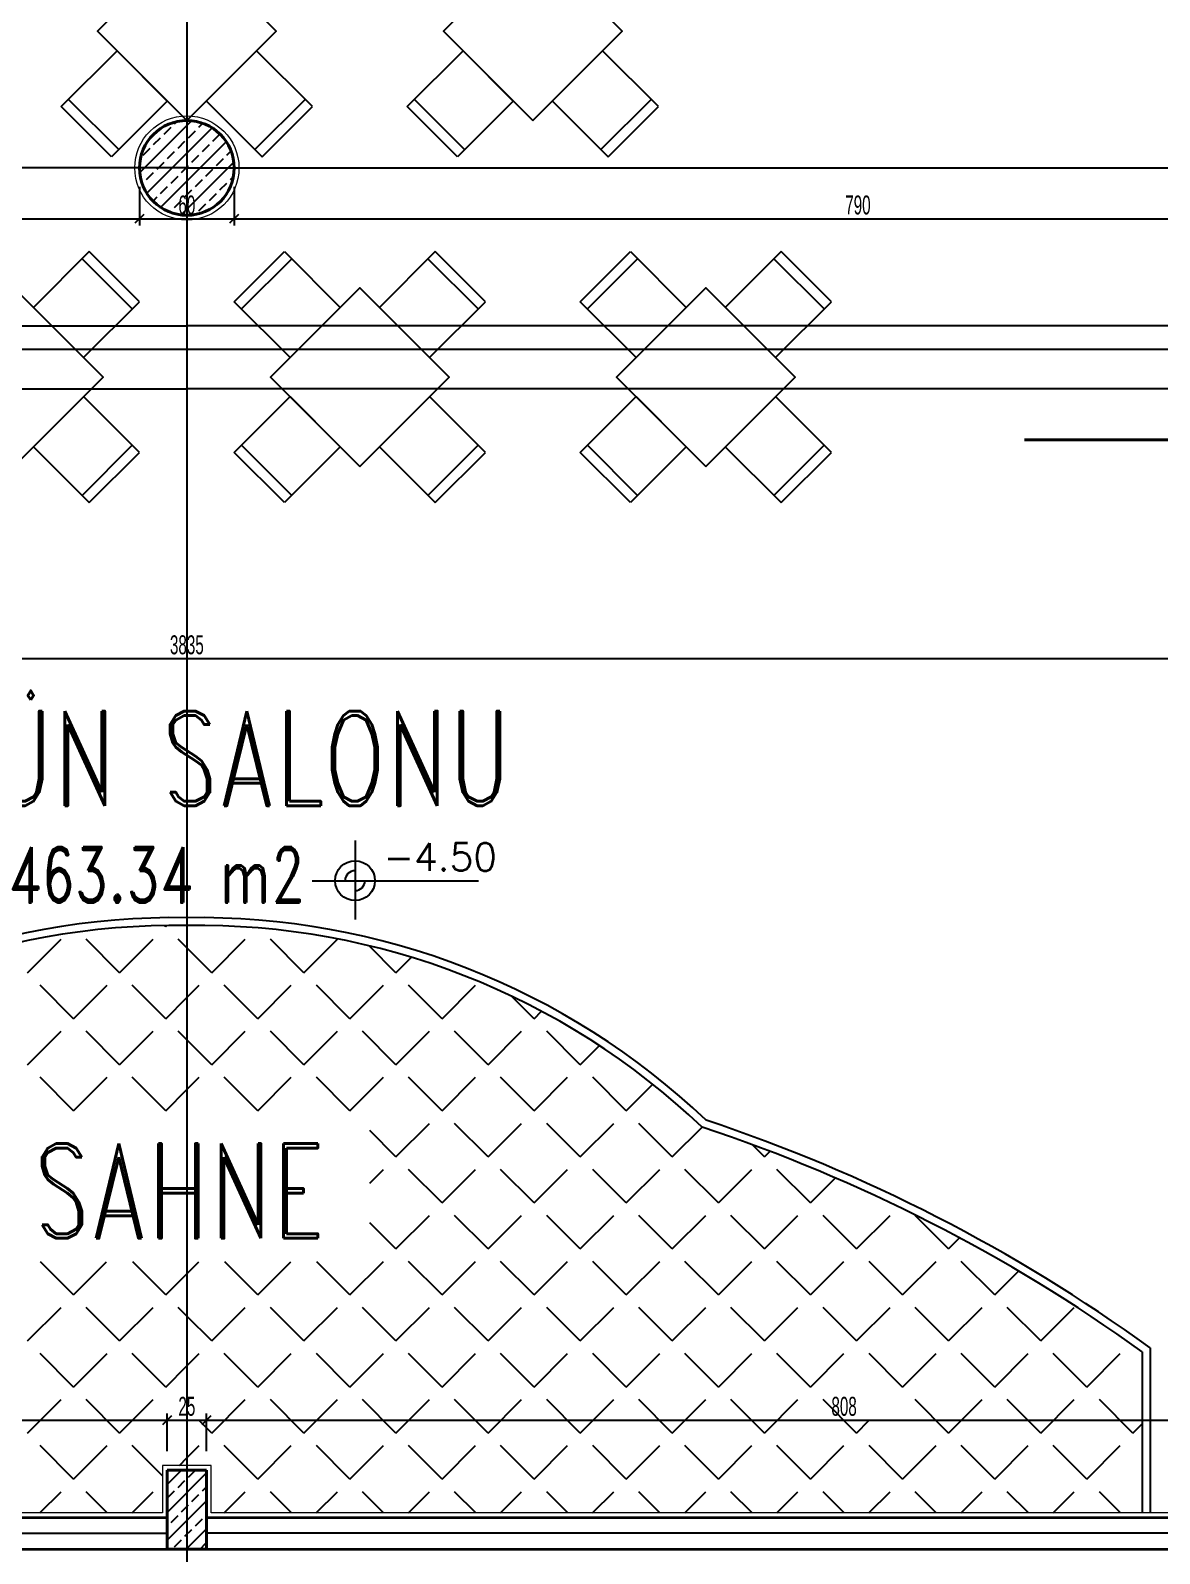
# Model space of a CAD drawing. Header units: inches. Extents: x -7543 to -822, y 102837 to 190349.
# Drawn here: x -835.6137 to -835.4707, y 102836.7771 to 102836.9701 of the extents above; entities that cross this region are included whole.
import ezdxf
from ezdxf.enums import TextEntityAlignment as Align

# ---------------------------------------------------------------- set-up
doc = ezdxf.new("R2010")
doc.units = ezdxf.units.IN
doc.header["$MEASUREMENT"] = 0
doc.linetypes.add('DASHDOTX2', pattern=[2, 1, -0.5, 0, -0.5])
doc.linetypes.add('DASHED', pattern=[19.049999999999997, 12.7, -6.35])
doc.layers.get('0').update_dxf_attribs({"lineweight": 25})
doc.layers.get('Defpoints').update_dxf_attribs({"lineweight": 25})
for name, color, linetype, lineweight in [('AKS', 1, 'Continuous', 25), ('ICOL', 55, 'Continuous', 25), ('KESİT', 7, 'Continuous', 40), ('KOLON', 2, 'Continuous', 40), ('SIVA', 150, 'Continuous', 15), ('TARAMA', 8, 'Continuous', 25), ('YAZI', 7, 'Continuous', 25)]:
    doc.layers.add(name, color=color, linetype=linetype, lineweight=lineweight)
doc.layers.add('DUVAR', color=7, linetype='Continuous', lineweight=35, true_color=0xfc4642)
doc.layers.add('TEFRİŞ', color=7, linetype='Continuous', lineweight=25, true_color=0x78462c)
doc.styles.add('OLCU', font='tromand.shx', dxfattribs={"width": 0.6, "height": 12})
doc.styles.add('st1', font='romandtw.shx', dxfattribs={"width": 0.7, "height": 40})
doc.styles.add('ÖLÇÜ', font='simplex.shx')

# ---------------------------------------------------------------- blocks, each defined once
blk = doc.blocks.new('_Oblique')
at = {"color": 0, "linetype": 'ByBlock', "lineweight": -2}
blk.add_line((-0.5, -0.5), (0.5, 0.5), dxfattribs=at)

msp = doc.modelspace()

# ---------------------------------------------------------------- linework, layer by layer
at = {"layer": 'AKS', "linetype": 'DASHDOTX2', "ltscale": 10}
for p, q in [((-835.5938919987518, 102837.2268474742), (-835.5938919987518, 102836.7405371451)), ((-835.5938919987522, 102836.9526839999), (-836.0219041693523, 102836.9526839999)), ((-835.5938919987514, 102836.9526839999), (-835.1688033422307, 102836.9526839999)), ((-836.0219041693524, 102836.9326839999), (-835.5938919987518, 102836.9326839999)), ((-835.1688033422307, 102836.9326839999), (-835.5938919987518, 102836.9326839999)), ((-835.1682853313265, 102836.9296839999), (-835.7688919987518, 102836.9296839999)), ((-836.0219041693523, 102836.9246839999), (-835.5938919987517, 102836.9246839999)), ((-835.1688033422307, 102836.9246839999), (-835.5938919987517, 102836.9246839999)), ((-836.0219041693524, 102836.7796839999), (-835.5963919987513, 102836.7796839999)), ((-835.1688033422307, 102836.7796839999), (-835.5913919987513, 102836.7796839999))]:
    msp.add_line(p, q, dxfattribs=at)
at = {"layer": 'Defpoints', "color": 3}
for p, q in [((-835.5963919987518, 102836.7816839999), (-835.5963919987518, 102836.7876839998)), ((-835.5963919987518, 102836.7876839998), (-835.5913919987518, 102836.7876839998)), ((-835.5913919987518, 102836.7876839998), (-835.5913919987518, 102836.7816839999)), ((-835.7688919987518, 102836.7816839999), (-835.5963919987518, 102836.7816839999)), ((-835.5913919987518, 102836.7816839999), (-835.4188919987517, 102836.7816839999))]:
    msp.add_line(p, q, dxfattribs=at)
at = {"layer": 'Defpoints', "color": 6}
msp.add_line((-835.2063919987513, 102836.7776839999), (-835.981391998751, 102836.7776839999), dxfattribs=at)
at = {"layer": 'DUVAR'}
for p, q in [((-835.7578919987515, 102836.7816839999), (-835.5963919987514, 102836.7816839999)), ((-835.5913919987514, 102836.7816839999), (-835.429891998752, 102836.7816839999)), ((-835.7578919987515, 102836.7776839999), (-835.5963919987514, 102836.7776839999)), ((-835.5913919987514, 102836.7776839999), (-835.429891998752, 102836.7776839999))]:
    msp.add_line(p, q, dxfattribs=at)
at = {"layer": 'ICOL', "color": 53}
for p, q in [((-835.5998919987518, 102836.9502839998), (-835.5998919987518, 102836.9454039587)), ((-835.5998919987518, 102836.9502839998), (-835.5998919987518, 102836.9454039587)), ((-835.5878919987517, 102836.9502839998), (-835.5878919987517, 102836.9454039587)), ((-835.5878919987517, 102836.9502839998), (-835.5878919987517, 102836.9454039587)), ((-835.5963919987518, 102836.7900839999), (-835.5963919987518, 102836.7948647716)), ((-835.5963919987518, 102836.7900839999), (-835.5963919987518, 102836.7948647716)), ((-835.5913919987518, 102836.7900839999), (-835.5913919987518, 102836.7948647716)), ((-835.5913919987518, 102836.7900839999), (-835.5913919987518, 102836.7948647716))]:
    msp.add_line(p, q, dxfattribs=at)
at = {"layer": 'ICOL'}
for p, q in [((-835.7578919987518, 102836.9462439587), (-835.5998919987518, 102836.9462439587)), ((-835.5998919987518, 102836.9462439587), (-835.5878919987517, 102836.9462439587)), ((-835.5878919987517, 102836.9462439587), (-835.4298919987517, 102836.9462439587)), ((-835.9773919987515, 102836.8905125362), (-835.2103919987514, 102836.8905125362)), ((-835.5725902577933, 102836.8674652526), (-835.5725902577933, 102836.8574616362)), ((-835.5780155585317, 102836.8623713233), (-835.5569508537787, 102836.8623713233)), ((-835.7578919987515, 102836.7940247715), (-835.5963919987518, 102836.7940247715)), ((-835.5963919987518, 102836.7940247715), (-835.5913919987518, 102836.7940247715)), ((-835.5913919987518, 102836.7940247715), (-835.4298919987516, 102836.7940247715))]:
    msp.add_line(p, q, dxfattribs=at)
msp.add_circle((-835.5725902577933, 102836.8623713233), 0.00252, dxfattribs=at)
for radius, start, end in [(0.001260000000003493, 90, 180), (0.001259999999991851, 270, 0)]:
    msp.add_arc((-835.5725902577933, 102836.8623713233), radius, start, end, dxfattribs=at)
at = {"layer": 'KESİT', "linetype": 'DASHED'}
msp.add_line((-835.3753595812653, 102836.9182300089), (-835.4877995305092, 102836.9182300089), dxfattribs=at)
at = {"layer": 'KOLON'}
for p, q in [((-835.5913919987518, 102836.7876839998), (-835.5963919987518, 102836.7876839998)), ((-835.5963919987518, 102836.7876839998), (-835.5963919987518, 102836.7776839999)), ((-835.5913919987513, 102836.7876839998), (-835.5963919987513, 102836.7876839998)), ((-835.5963919987513, 102836.7876839998), (-835.5963919987513, 102836.7776839999)), ((-835.5913919987518, 102836.7776839999), (-835.5913919987518, 102836.7876839998)), ((-835.5913919987513, 102836.7776839999), (-835.5913919987513, 102836.7876839998)), ((-835.5963919987518, 102836.7776839999), (-835.5913919987518, 102836.7776839999)), ((-835.5963919987513, 102836.7776839999), (-835.5913919987513, 102836.7776839999))]:
    msp.add_line(p, q, dxfattribs=at)
for centre in [(-835.5938919987514, 102836.9526839999), (-835.5938919987518, 102836.9526839999)]:
    msp.add_circle(centre, 0.005999999999999637, dxfattribs=at)
at = {"layer": 'SIVA'}
for p, q in [((-835.5907919987517, 102836.7882839998), (-835.5969919987517, 102836.7882839998)), ((-835.5969919987517, 102836.7882839998), (-835.5969919987517, 102836.7822839999)), ((-835.5907919987517, 102836.7822839999), (-835.5907919987517, 102836.7882839998)), ((-835.5969919987517, 102836.7822839999), (-835.7572919987517, 102836.7822839999)), ((-835.4304919987517, 102836.7822839999), (-835.5907919987517, 102836.7822839999))]:
    msp.add_line(p, q, dxfattribs=at)
msp.add_circle((-835.5938919987518, 102836.9526839999), 0.006599999999999637, dxfattribs=at)
at = {"layer": 'TARAMA'}
for p, q in [((-835.5998638617212, 102836.9521036097), (-835.5933116086474, 102836.9586558628)), ((-835.5954528176294, 102836.9582824208), (-835.5951942690413, 102836.9585409694)), ((-835.5923592254617, 102836.9578404791), (-835.5918675528601, 102836.9583321517)), ((-835.5989598803856, 102836.9494720572), (-835.5906800560771, 102836.9577518815)), ((-835.5981044680589, 102836.9556307704), (-835.5972205845824, 102836.9565146538)), ((-835.5967786428441, 102836.9569565956), (-835.5958947593676, 102836.9578404791)), ((-835.5936850506764, 102836.9565146538), (-835.5928011671999, 102836.9573985373)), ((-835.5905914585087, 102836.9560727121), (-835.5897075750322, 102836.9569565956)), ((-835.5994302932736, 102836.9543049452), (-835.5985464097971, 102836.9551888286)), ((-835.5972108958096, 102836.9476855079), (-835.5888935067472, 102836.9560028969)), ((-835.5963367011059, 102836.9538630034), (-835.5954528176294, 102836.9547468869)), ((-835.5950108758911, 102836.9551888286), (-835.5941269924147, 102836.9560727121)), ((-835.5932431089382, 102836.9534210617), (-835.5923592254617, 102836.9543049452)), ((-835.5919172837234, 102836.9547468869), (-835.5910334002469, 102836.9556307704)), ((-835.5888236915558, 102836.9543049452), (-835.5882916021847, 102836.9548370345)), ((-835.5976625263206, 102836.9525371782), (-835.5967786428441, 102836.9534210617)), ((-835.5946311652322, 102836.9467297045), (-835.5879377034187, 102836.9534231663)), ((-835.5945689341529, 102836.9520952365), (-835.5936850506764, 102836.9529791199)), ((-835.5914753419852, 102836.9516532947), (-835.5905914585087, 102836.9525371782)), ((-835.5901495167705, 102836.9529791199), (-835.5892656332941, 102836.9538630034)), ((-835.5995401505585, 102836.950659554), (-835.5994302932736, 102836.9507694113)), ((-835.5989883515354, 102836.951211353), (-835.5981044680589, 102836.9520952365)), ((-835.5972205845824, 102836.949443586), (-835.5963367011059, 102836.9503274695)), ((-835.5958947593676, 102836.9507694113), (-835.5950108758911, 102836.9516532947)), ((-835.5928011671999, 102836.9503274695), (-835.5919172837234, 102836.951211353)), ((-835.5897075750322, 102836.9498855278), (-835.5888236915558, 102836.9507694113)), ((-835.5883817498176, 102836.951211353), (-835.5879901999315, 102836.9516029029)), ((-835.5981784963847, 102836.9484856742), (-835.5976625263206, 102836.9490016443)), ((-835.5954528176294, 102836.9476758191), (-835.5945689341529, 102836.9485597025)), ((-835.5941269924147, 102836.9490016443), (-835.5932431089382, 102836.9498855278)), ((-835.5910334002469, 102836.9485597025), (-835.5901495167705, 102836.949443586)), ((-835.5960450334221, 102836.9470836033), (-835.5958947593676, 102836.9472338773)), ((-835.5928109017693, 102836.946782201), (-835.5928011671999, 102836.9467919356)), ((-835.5923592254617, 102836.9472338773), (-835.5914753419852, 102836.9481177608)), ((-835.5965711197867, 102836.8565474327), (-835.5967035008227, 102836.8566798137)), ((-835.5965711197867, 102836.8565474327), (-835.596435126357, 102836.8566834261)), ((-835.6140720126211, 102836.8507138017), (-835.609829371934, 102836.8549564424)), ((-835.6024047507315, 102836.8507138017), (-835.6066473914186, 102836.8549564424)), ((-835.6024047507315, 102836.8507138017), (-835.5981621100444, 102836.8549564424)), ((-835.5938919987518, 102836.8538683116), (-835.5949801295291, 102836.8549564424)), ((-835.5907374888419, 102836.8507138017), (-835.5938919987518, 102836.8538683116)), ((-835.5907374888419, 102836.8507138017), (-835.5864948481549, 102836.8549564424)), ((-835.5790702269524, 102836.8507138017), (-835.5833128676395, 102836.8549564424)), ((-835.5790702269524, 102836.8507138017), (-835.5748275862652, 102836.8549564424)), ((-835.5674029650628, 102836.8507138017), (-835.5708098028794, 102836.8541206395)), ((-835.5674029650628, 102836.8507138017), (-835.5654562480818, 102836.8526605187)), ((-835.6082383816763, 102836.8448801708), (-835.6124810223635, 102836.8491228115)), ((-835.6082383816763, 102836.8448801708), (-835.6039957409891, 102836.8491228115)), ((-835.5965711197867, 102836.8448801708), (-835.6008137604738, 102836.8491228115)), ((-835.5938919987518, 102836.8475592918), (-835.5923284790996, 102836.8491228115)), ((-835.5849038578972, 102836.8448801708), (-835.5891464985842, 102836.8491228115)), ((-835.5849038578972, 102836.8448801708), (-835.58066121721, 102836.8491228115)), ((-835.5732365960075, 102836.8448801708), (-835.5774792366947, 102836.8491228115)), ((-835.5732365960075, 102836.8448801708), (-835.5689939553205, 102836.8491228115)), ((-835.561569334118, 102836.8448801708), (-835.5658119748051, 102836.8491228115)), ((-835.561569334118, 102836.8448801708), (-835.5573266934309, 102836.8491228115)), ((-835.5965711197867, 102836.8448801708), (-835.5938919987518, 102836.8475592918)), ((-835.5499020722284, 102836.8448801708), (-835.5527577522253, 102836.8477358508)), ((-835.5499020722284, 102836.8448801708), (-835.5489596757358, 102836.8458225673)), ((-835.6140720126211, 102836.8390465398), (-835.609829371934, 102836.8432891805)), ((-835.6024047507315, 102836.8390465398), (-835.6066473914186, 102836.8432891805)), ((-835.6024047507315, 102836.8390465398), (-835.5981621100444, 102836.8432891805)), ((-835.5938919987518, 102836.8422010497), (-835.5949801295291, 102836.8432891805)), ((-835.5907374888419, 102836.8390465398), (-835.5864948481549, 102836.8432891805)), ((-835.5790702269524, 102836.8390465398), (-835.5833128676395, 102836.8432891805)), ((-835.5790702269524, 102836.8390465398), (-835.5748275862652, 102836.8432891805)), ((-835.5674029650628, 102836.8390465398), (-835.5716456057498, 102836.8432891805)), ((-835.5674029650628, 102836.8390465398), (-835.5631603243756, 102836.8432891805)), ((-835.5557357031732, 102836.8390465398), (-835.5599783438603, 102836.8432891805)), ((-835.5557357031732, 102836.8390465398), (-835.5514930624861, 102836.8432891805)), ((-835.5440684412836, 102836.8390465398), (-835.5483110819707, 102836.8432891805)), ((-835.5907374888419, 102836.8390465398), (-835.5938919987518, 102836.8422010497)), ((-835.5440684412836, 102836.8390465398), (-835.5416382077366, 102836.8414767734)), ((-835.6082383816763, 102836.8332129089), (-835.6124810223635, 102836.8374555496)), ((-835.6082383816763, 102836.8332129089), (-835.6039957409891, 102836.8374555496)), ((-835.5965711197867, 102836.8332129089), (-835.6008137604738, 102836.8374555496)), ((-835.5938919987518, 102836.8358920299), (-835.5923284790996, 102836.8374555496)), ((-835.5849038578972, 102836.8332129089), (-835.5891464985842, 102836.8374555496)), ((-835.5849038578972, 102836.8332129089), (-835.58066121721, 102836.8374555496)), ((-835.5732365960075, 102836.8332129089), (-835.5774792366947, 102836.8374555496)), ((-835.5732365960075, 102836.8332129089), (-835.5689939553205, 102836.8374555496)), ((-835.561569334118, 102836.8332129089), (-835.5658119748051, 102836.8374555496)), ((-835.561569334118, 102836.8332129089), (-835.5573266934309, 102836.8374555496)), ((-835.5499020722284, 102836.8332129089), (-835.5541447129156, 102836.8374555496)), ((-835.5499020722284, 102836.8332129089), (-835.5456594315413, 102836.8374555496)), ((-835.5382348103388, 102836.8332129089), (-835.5424774510259, 102836.8374555496)), ((-835.5382348103388, 102836.8332129089), (-835.5348721262028, 102836.836575593)), ((-835.5965711197867, 102836.8332129089), (-835.5938919987518, 102836.8358920299)), ((-835.5674029650628, 102836.8273792779), (-835.5707193260548, 102836.8306956389)), ((-835.5674029650628, 102836.8273792779), (-835.5631603243756, 102836.8316219186)), ((-835.5557357031732, 102836.8273792779), (-835.5599783438603, 102836.8316219186)), ((-835.5557357031732, 102836.8273792779), (-835.5514930624861, 102836.8316219186)), ((-835.5440684412836, 102836.8273792779), (-835.5483110819707, 102836.8316219186)), ((-835.5440684412836, 102836.8273792779), (-835.5398258005965, 102836.8316219186)), ((-835.532401179394, 102836.8273792779), (-835.5366438200812, 102836.8316219186)), ((-835.532401179394, 102836.8273792779), (-835.5286376654176, 102836.8311427919)), ((-835.5207339175045, 102836.8273792779), (-835.5222647351051, 102836.8289100955)), ((-835.5207339175045, 102836.8273792779), (-835.52003797005, 102836.8280752254)), ((-835.5707193260548, 102836.8240629169), (-835.5689939553205, 102836.8257882877)), ((-835.561569334118, 102836.821545647), (-835.5658119748051, 102836.8257882877)), ((-835.561569334118, 102836.821545647), (-835.5573266934309, 102836.8257882877)), ((-835.5499020722284, 102836.821545647), (-835.5541447129156, 102836.8257882877)), ((-835.5499020722284, 102836.821545647), (-835.5456594315413, 102836.8257882877)), ((-835.5382348103388, 102836.821545647), (-835.5424774510259, 102836.8257882877)), ((-835.5382348103388, 102836.821545647), (-835.5339921696517, 102836.8257882877)), ((-835.5265675484493, 102836.821545647), (-835.5308101891363, 102836.8257882877)), ((-835.5265675484493, 102836.821545647), (-835.5223249077621, 102836.8257882877)), ((-835.5149002865596, 102836.821545647), (-835.5191429272468, 102836.8257882877)), ((-835.5149002865596, 102836.821545647), (-835.5117424234386, 102836.8247035101)), ((-835.5674029650628, 102836.815712016), (-835.5631603243756, 102836.8199546567)), ((-835.5557357031732, 102836.815712016), (-835.5599783438603, 102836.8199546567)), ((-835.5557357031732, 102836.815712016), (-835.5514930624861, 102836.8199546567)), ((-835.5440684412836, 102836.815712016), (-835.5483110819707, 102836.8199546567)), ((-835.5440684412836, 102836.815712016), (-835.5398258005965, 102836.8199546567)), ((-835.532401179394, 102836.815712016), (-835.5366438200812, 102836.8199546567)), ((-835.532401179394, 102836.815712016), (-835.528158538707, 102836.8199546567)), ((-835.5207339175045, 102836.815712016), (-835.5249765581916, 102836.8199546567)), ((-835.5207339175045, 102836.815712016), (-835.5164912768173, 102836.8199546567)), ((-835.5090666556149, 102836.815712016), (-835.5133092963019, 102836.8199546567)), ((-835.5090666556149, 102836.815712016), (-835.5048240149277, 102836.8199546567)), ((-835.4973993937253, 102836.815712016), (-835.5016420344124, 102836.8199546567)), ((-835.5674029650628, 102836.815712016), (-835.5707193260548, 102836.819028377)), ((-835.4973993937253, 102836.815712016), (-835.4960062767295, 102836.817105133)), ((-835.6082383816763, 102836.8098783851), (-835.6124214057506, 102836.8140614092)), ((-835.6082383816763, 102836.8098783851), (-835.604055357602, 102836.8140614092)), ((-835.5965711197867, 102836.8098783851), (-835.600754143861, 102836.8140614092)), ((-835.5938919987518, 102836.8125575061), (-835.5923880957124, 102836.8140614092)), ((-835.5849038578972, 102836.8098783851), (-835.5890868819714, 102836.8140614092)), ((-835.5849038578972, 102836.8098783851), (-835.5807208338229, 102836.8140614092)), ((-835.5732365960075, 102836.8098783851), (-835.5774196200819, 102836.8140614092)), ((-835.5732365960075, 102836.8098783851), (-835.5689939553205, 102836.8141210258)), ((-835.561569334118, 102836.8098783851), (-835.5658119748051, 102836.8141210258)), ((-835.561569334118, 102836.8098783851), (-835.5573266934309, 102836.8141210258)), ((-835.5499020722284, 102836.8098783851), (-835.5541447129156, 102836.8141210258)), ((-835.5499020722284, 102836.8098783851), (-835.5456594315413, 102836.8141210258)), ((-835.5382348103388, 102836.8098783851), (-835.5424774510259, 102836.8141210258)), ((-835.5382348103388, 102836.8098783851), (-835.5339921696517, 102836.8141210258)), ((-835.5265675484493, 102836.8098783851), (-835.5308101891363, 102836.8141210258)), ((-835.5265675484493, 102836.8098783851), (-835.5223249077621, 102836.8141210258)), ((-835.5149002865596, 102836.8098783851), (-835.5191429272468, 102836.8141210258)), ((-835.5149002865596, 102836.8098783851), (-835.5106576458726, 102836.8141210258)), ((-835.5032330246701, 102836.8098783851), (-835.5074756653572, 102836.8141210258)), ((-835.5032330246701, 102836.8098783851), (-835.498990383983, 102836.8141210258)), ((-835.4915657627805, 102836.8098783851), (-835.4958084034677, 102836.8141210258)), ((-835.5965711197867, 102836.8098783851), (-835.5938919987518, 102836.8125575061)), ((-835.4915657627805, 102836.8098783851), (-835.4885411573471, 102836.8129029905)), ((-835.6140720126211, 102836.8040447542), (-835.609829371934, 102836.8082873948)), ((-835.6024047507315, 102836.8040447542), (-835.6066473914186, 102836.8082873948)), ((-835.6024047507315, 102836.8040447542), (-835.5981621100444, 102836.8082873948)), ((-835.5938919987518, 102836.8071992641), (-835.5949801295291, 102836.8082873948)), ((-835.5907374888419, 102836.8040447542), (-835.5864948481549, 102836.8082873948)), ((-835.5790702269524, 102836.8040447542), (-835.5833128676395, 102836.8082873948)), ((-835.5790702269524, 102836.8040447542), (-835.5748275862652, 102836.8082873948)), ((-835.5674029650628, 102836.8040447542), (-835.5716456057498, 102836.8082873948)), ((-835.5674029650628, 102836.8040447542), (-835.5631603243756, 102836.8082873948)), ((-835.5557357031732, 102836.8040447542), (-835.5599783438603, 102836.8082873948)), ((-835.5557357031732, 102836.8040447542), (-835.5514930624861, 102836.8082873948)), ((-835.5440684412836, 102836.8040447542), (-835.5483110819707, 102836.8082873948)), ((-835.5440684412836, 102836.8040447542), (-835.5398258005965, 102836.8082873948)), ((-835.532401179394, 102836.8040447542), (-835.5366438200812, 102836.8082873948)), ((-835.532401179394, 102836.8040447542), (-835.528158538707, 102836.8082873948)), ((-835.5207339175045, 102836.8040447542), (-835.5249765581916, 102836.8082873948)), ((-835.5207339175045, 102836.8040447542), (-835.5164912768173, 102836.8082873948)), ((-835.5090666556149, 102836.8040447542), (-835.5133092963019, 102836.8082873948)), ((-835.5090666556149, 102836.8040447542), (-835.5048240149277, 102836.8082873948)), ((-835.4973993937253, 102836.8040447542), (-835.5016420344124, 102836.8082873948)), ((-835.4973993937253, 102836.8040447542), (-835.4931567530382, 102836.8082873948)), ((-835.4857321318357, 102836.8040447542), (-835.4899747725228, 102836.8082873948)), ((-835.4857321318357, 102836.8040447542), (-835.4814894911486, 102836.8082873948)), ((-835.5907374888419, 102836.8040447542), (-835.5938919987518, 102836.8071992641)), ((-835.6082383816763, 102836.7982111232), (-835.6124810223635, 102836.8024537639)), ((-835.6082383816763, 102836.7982111232), (-835.6039957409891, 102836.8024537639)), ((-835.5965711197867, 102836.7982111232), (-835.6008137604738, 102836.8024537639)), ((-835.5938919987518, 102836.8008902442), (-835.5923284790996, 102836.8024537639)), ((-835.5849038578972, 102836.7982111232), (-835.5891464985842, 102836.8024537639)), ((-835.5849038578972, 102836.7982111232), (-835.58066121721, 102836.8024537639)), ((-835.5732365960075, 102836.7982111232), (-835.5774792366947, 102836.8024537639)), ((-835.5732365960075, 102836.7982111232), (-835.5689939553205, 102836.8024537639)), ((-835.561569334118, 102836.7982111232), (-835.5658119748051, 102836.8024537639)), ((-835.561569334118, 102836.7982111232), (-835.5573266934309, 102836.8024537639)), ((-835.5499020722284, 102836.7982111232), (-835.5541447129156, 102836.8024537639)), ((-835.5499020722284, 102836.7982111232), (-835.5456594315413, 102836.8024537639)), ((-835.5382348103388, 102836.7982111232), (-835.5424774510259, 102836.8024537639)), ((-835.5382348103388, 102836.7982111232), (-835.5339921696517, 102836.8024537639)), ((-835.5265675484493, 102836.7982111232), (-835.5308101891363, 102836.8024537639)), ((-835.5265675484493, 102836.7982111232), (-835.5223249077621, 102836.8024537639)), ((-835.5149002865596, 102836.7982111232), (-835.5191429272468, 102836.8024537639)), ((-835.5149002865596, 102836.7982111232), (-835.5106576458726, 102836.8024537639)), ((-835.5032330246701, 102836.7982111232), (-835.5074756653572, 102836.8024537639)), ((-835.5032330246701, 102836.7982111232), (-835.498990383983, 102836.8024537639)), ((-835.4915657627805, 102836.7982111232), (-835.4958084034677, 102836.8024537639)), ((-835.4915657627805, 102836.7982111232), (-835.4873231220934, 102836.8024537639)), ((-835.479898500891, 102836.7982111232), (-835.484141141578, 102836.8024537639)), ((-835.479898500891, 102836.7982111232), (-835.4756558602038, 102836.8024537639)), ((-835.5965711197867, 102836.7982111232), (-835.5938919987518, 102836.8008902442)), ((-835.6140720126211, 102836.7923774923), (-835.609829371934, 102836.796620133)), ((-835.6024047507315, 102836.7923774923), (-835.6066473914186, 102836.796620133)), ((-835.6024047507315, 102836.7923774923), (-835.5981621100444, 102836.796620133)), ((-835.5907374888419, 102836.7923774923), (-835.5864948481549, 102836.796620133)), ((-835.5790702269524, 102836.7923774923), (-835.5833128676395, 102836.796620133)), ((-835.5790702269524, 102836.7923774923), (-835.5748275862652, 102836.796620133)), ((-835.5674029650628, 102836.7923774923), (-835.5716456057498, 102836.796620133)), ((-835.5674029650628, 102836.7923774923), (-835.5631603243756, 102836.796620133)), ((-835.5557357031732, 102836.7923774923), (-835.5599783438603, 102836.796620133)), ((-835.5557357031732, 102836.7923774923), (-835.5514930624861, 102836.796620133)), ((-835.5440684412836, 102836.7923774923), (-835.5483110819707, 102836.796620133)), ((-835.5440684412836, 102836.7923774923), (-835.5398258005965, 102836.796620133)), ((-835.532401179394, 102836.7923774923), (-835.5366438200812, 102836.796620133)), ((-835.532401179394, 102836.7923774923), (-835.528158538707, 102836.796620133)), ((-835.5207339175045, 102836.7923774923), (-835.5249765581916, 102836.796620133)), ((-835.5207339175045, 102836.7923774923), (-835.5164912768173, 102836.796620133)), ((-835.5090666556149, 102836.7923774923), (-835.5133092963019, 102836.796620133)), ((-835.4973993937253, 102836.7923774923), (-835.5016420344124, 102836.796620133)), ((-835.4973993937253, 102836.7923774923), (-835.4931567530382, 102836.796620133)), ((-835.4857321318357, 102836.7923774923), (-835.4899747725228, 102836.796620133)), ((-835.4857321318357, 102836.7923774923), (-835.4814894911486, 102836.796620133)), ((-835.4740648699461, 102836.7923774923), (-835.4783075106333, 102836.796620133)), ((-835.5907374888419, 102836.7923774923), (-835.5923127681322, 102836.7939527715)), ((-835.5090666556149, 102836.7923774923), (-835.5074913763247, 102836.7939527715)), ((-835.4740648699461, 102836.7923774923), (-835.4728919948208, 102836.7935503674)), ((-835.6082383816763, 102836.7865438613), (-835.6124810223635, 102836.790786502)), ((-835.6082383816763, 102836.7865438613), (-835.6039957409891, 102836.790786502)), ((-835.5969919987517, 102836.7869647403), (-835.6008137604738, 102836.790786502)), ((-835.5938919987518, 102836.7892229823), (-835.5923284790996, 102836.790786502)), ((-835.5849038578972, 102836.7865438613), (-835.5891464985842, 102836.790786502)), ((-835.5849038578972, 102836.7865438613), (-835.58066121721, 102836.790786502)), ((-835.5732365960075, 102836.7865438613), (-835.5774792366947, 102836.790786502)), ((-835.5732365960075, 102836.7865438613), (-835.5689939553205, 102836.790786502)), ((-835.561569334118, 102836.7865438613), (-835.5658119748051, 102836.790786502)), ((-835.561569334118, 102836.7865438613), (-835.5573266934309, 102836.790786502)), ((-835.5499020722284, 102836.7865438613), (-835.5541447129156, 102836.790786502)), ((-835.5499020722284, 102836.7865438613), (-835.5456594315413, 102836.790786502)), ((-835.5382348103388, 102836.7865438613), (-835.5424774510259, 102836.790786502)), ((-835.5382348103388, 102836.7865438613), (-835.5339921696517, 102836.790786502)), ((-835.5265675484493, 102836.7865438613), (-835.5308101891363, 102836.790786502)), ((-835.5265675484493, 102836.7865438613), (-835.5223249077621, 102836.790786502)), ((-835.5149002865596, 102836.7865438613), (-835.5191429272468, 102836.790786502)), ((-835.5149002865596, 102836.7865438613), (-835.5106576458726, 102836.790786502)), ((-835.5032330246701, 102836.7865438613), (-835.5074756653572, 102836.790786502)), ((-835.5032330246701, 102836.7865438613), (-835.498990383983, 102836.790786502)), ((-835.4915657627805, 102836.7865438613), (-835.4958084034677, 102836.790786502)), ((-835.4915657627805, 102836.7865438613), (-835.4873231220934, 102836.790786502)), ((-835.479898500891, 102836.7865438613), (-835.484141141578, 102836.790786502)), ((-835.479898500891, 102836.7865438613), (-835.4756558602038, 102836.790786502)), ((-835.594830981249, 102836.7882839998), (-835.5938919987518, 102836.7892229823)), ((-835.5963919987518, 102836.7858698452), (-835.5945778441315, 102836.7876839998)), ((-835.5963919987518, 102836.7876376122), (-835.5963456110875, 102836.7876839998)), ((-835.5963919987518, 102836.7823343113), (-835.5913919987518, 102836.7873343113)), ((-835.5950108758911, 102836.7854832012), (-835.5941269924147, 102836.7863670846)), ((-835.5936850506764, 102836.7868090264), (-835.5928100771816, 102836.7876839998)), ((-835.6124982431385, 102836.7822839999), (-835.609829371934, 102836.7849528711)), ((-835.6039785202141, 102836.7822839999), (-835.6066473914186, 102836.7849528711)), ((-835.6008309812489, 102836.7822839999), (-835.5981621100444, 102836.7849528711)), ((-835.5963367011059, 102836.7841573759), (-835.5954528176294, 102836.7850412594)), ((-835.5932431089382, 102836.7837154342), (-835.5923592254617, 102836.7845993177)), ((-835.5919172837234, 102836.7850412594), (-835.5913919987518, 102836.7855665444)), ((-835.5891637193594, 102836.7822839999), (-835.5864948481549, 102836.7849528711)), ((-835.5806439964349, 102836.7822839999), (-835.5833128676395, 102836.7849528711)), ((-835.5774964574698, 102836.7822839999), (-835.5748275862652, 102836.7849528711)), ((-835.5689767345453, 102836.7822839999), (-835.5716456057498, 102836.7849528711)), ((-835.5658291955801, 102836.7822839999), (-835.5631603243756, 102836.7849528711)), ((-835.5573094726558, 102836.7822839999), (-835.5599783438603, 102836.7849528711)), ((-835.5541619336906, 102836.7822839999), (-835.5514930624861, 102836.7849528711)), ((-835.5456422107662, 102836.7822839999), (-835.5483110819707, 102836.7849528711)), ((-835.542494671801, 102836.7822839999), (-835.5398258005965, 102836.7849528711)), ((-835.5339749488767, 102836.7822839999), (-835.5366438200812, 102836.7849528711)), ((-835.5308274099115, 102836.7822839999), (-835.528158538707, 102836.7849528711)), ((-835.5223076869871, 102836.7822839999), (-835.5249765581916, 102836.7849528711)), ((-835.5191601480219, 102836.7822839999), (-835.5164912768173, 102836.7849528711)), ((-835.5106404250976, 102836.7822839999), (-835.5133092963019, 102836.7849528711)), ((-835.5074928861322, 102836.7822839999), (-835.5048240149277, 102836.7849528711)), ((-835.4989731632079, 102836.7822839999), (-835.5016420344124, 102836.7849528711)), ((-835.4958256242427, 102836.7822839999), (-835.4931567530382, 102836.7849528711)), ((-835.4873059013183, 102836.7822839999), (-835.4899747725228, 102836.7849528711)), ((-835.4841583623531, 102836.7822839999), (-835.4814894911486, 102836.7849528711)), ((-835.4756386394288, 102836.7822839999), (-835.4783075106333, 102836.7849528711)), ((-835.5963919987518, 102836.7787987774), (-835.5913919987518, 102836.7837987774)), ((-835.5945689341529, 102836.782389609), (-835.5936850506764, 102836.7832734925)), ((-835.5963919987518, 102836.7805665444), (-835.5963367011059, 102836.780621842)), ((-835.5958947593676, 102836.7810637838), (-835.5950108758911, 102836.7819476672)), ((-835.5928011671999, 102836.780621842), (-835.5919172837234, 102836.7815057255)), ((-835.5914753419852, 102836.7819476672), (-835.5913919987518, 102836.7820310105)), ((-835.5954528176294, 102836.7779701916), (-835.5945689341529, 102836.7788540751)), ((-835.5941269924147, 102836.7792960168), (-835.5932431089382, 102836.7801799003)), ((-835.5939712424138, 102836.7776839999), (-835.5913919987518, 102836.7802632435)), ((-835.5922034754637, 102836.7776839999), (-835.5914753419852, 102836.7784121333))]:
    msp.add_line(p, q, dxfattribs=at)
at = {"layer": 'TEFRİŞ', "ltscale": 20}
for p, q in [((-835.6098019013282, 102836.9604517668), (-835.6027308335163, 102836.9675228346)), ((-835.6027308335163, 102836.9675228346), (-835.5963668724855, 102836.9611588736)), ((-835.5779820961748, 102836.9604517668), (-835.5850531639866, 102836.9675228346)), ((-835.5659820961747, 102836.9604517668), (-835.5589110283629, 102836.9675228346)), ((-835.5589110283629, 102836.9675228346), (-835.5525470673322, 102836.9611588736)), ((-835.5341622910214, 102836.9604517668), (-835.5412333588332, 102836.9675228346)), ((-835.6034379402975, 102836.9540878058), (-835.6098019013282, 102836.9604517668)), ((-835.6088870410235, 102836.9613666271), (-835.6025230799928, 102836.9550026661)), ((-835.5963668724855, 102836.9611588736), (-835.6034379402975, 102836.9540878058)), ((-835.5914171250173, 102836.9611588736), (-835.5843460572054, 102836.9540878058)), ((-835.5788969564794, 102836.9613666271), (-835.5852609175101, 102836.9550026661)), ((-835.5843460572054, 102836.9540878058), (-835.5779820961748, 102836.9604517668)), ((-835.5596181351441, 102836.9540878058), (-835.5659820961747, 102836.9604517668)), ((-835.5650672358701, 102836.9613666271), (-835.5587032748394, 102836.9550026661)), ((-835.5525470673322, 102836.9611588736), (-835.5596181351441, 102836.9540878058)), ((-835.5475973198639, 102836.9611588736), (-835.540526252052, 102836.9540878058)), ((-835.535077151326, 102836.9613666271), (-835.5414411123567, 102836.9550026661)), ((-835.540526252052, 102836.9540878058), (-835.5341622910214, 102836.9604517668)), ((-835.6062559597822, 102836.9420878058), (-835.613327027594, 102836.935016738)), ((-835.6071708200868, 102836.9411729455), (-835.6008068590561, 102836.9348089844)), ((-835.5998919987514, 102836.9357238447), (-835.6062559597822, 102836.9420878058)), ((-835.5878919987515, 102836.9357238447), (-835.5815280377208, 102836.9420878058)), ((-835.5806131774161, 102836.9411729455), (-835.5869771384469, 102836.9348089844)), ((-835.5815280377208, 102836.9420878058), (-835.5744569699089, 102836.935016738)), ((-835.5624361546287, 102836.9420878058), (-835.5695072224406, 102836.935016738)), ((-835.5633510149335, 102836.9411729455), (-835.5569870539027, 102836.9348089844)), ((-835.5560721935981, 102836.9357238447), (-835.5624361546287, 102836.9420878058)), ((-835.544072193598, 102836.9357238447), (-835.5377082325674, 102836.9420878058)), ((-835.5367933722628, 102836.9411729455), (-835.5431573332934, 102836.9348089844)), ((-835.5377082325674, 102836.9420878058), (-835.5306371647555, 102836.935016738)), ((-835.5186163494753, 102836.9420878058), (-835.5256874172873, 102836.935016738)), ((-835.51953120978, 102836.9411729455), (-835.5131672487494, 102836.9348089844)), ((-835.5122523884447, 102836.9357238447), (-835.5186163494753, 102836.9420878058)), ((-835.6069630665634, 102836.9286527769), (-835.5998919987514, 102836.9357238447)), ((-835.5808209309396, 102836.9286527769), (-835.5878919987515, 102836.9357238447)), ((-835.5631432614099, 102836.9286527769), (-835.5560721935981, 102836.9357238447)), ((-835.5370011257862, 102836.9286527769), (-835.544072193598, 102836.9357238447)), ((-835.5193234562565, 102836.9286527769), (-835.5122523884447, 102836.9357238447)), ((-835.5998919987514, 102836.9166319616), (-835.6069630665634, 102836.9237030295)), ((-835.5878919987515, 102836.9166319616), (-835.5808209309396, 102836.9237030295)), ((-835.5808209309396, 102836.9237030295), (-835.5744569699089, 102836.9173390684)), ((-835.5560721935981, 102836.9166319616), (-835.5631432614099, 102836.9237030295)), ((-835.544072193598, 102836.9166319616), (-835.5370011257862, 102836.9237030295)), ((-835.5370011257862, 102836.9237030295), (-835.5306371647555, 102836.9173390684)), ((-835.5122523884447, 102836.9166319616), (-835.5193234562565, 102836.9237030295)), ((-835.6008068590561, 102836.917546822), (-835.6071708200868, 102836.9111828609)), ((-835.5869771384469, 102836.917546822), (-835.5806131774161, 102836.9111828609)), ((-835.5569870539027, 102836.917546822), (-835.5633510149335, 102836.9111828609)), ((-835.5431573332934, 102836.917546822), (-835.5367933722628, 102836.9111828609)), ((-835.5131672487494, 102836.917546822), (-835.51953120978, 102836.9111828609)), ((-835.613327027594, 102836.9173390684), (-835.6062559597822, 102836.9102680006)), ((-835.6062559597822, 102836.9102680006), (-835.5998919987514, 102836.9166319616)), ((-835.5815280377208, 102836.9102680006), (-835.5878919987515, 102836.9166319616)), ((-835.5744569699089, 102836.9173390684), (-835.5815280377208, 102836.9102680006)), ((-835.5695072224406, 102836.9173390684), (-835.5624361546287, 102836.9102680006)), ((-835.5624361546287, 102836.9102680006), (-835.5560721935981, 102836.9166319616)), ((-835.5377082325674, 102836.9102680006), (-835.544072193598, 102836.9166319616)), ((-835.5306371647555, 102836.9173390684), (-835.5377082325674, 102836.9102680006)), ((-835.5256874172873, 102836.9173390684), (-835.5186163494753, 102836.9102680006)), ((-835.5186163494753, 102836.9102680006), (-835.5122523884447, 102836.9166319616))]:
    msp.add_line(p, q, dxfattribs=at)
at = {"layer": 'TEFRİŞ'}
for p, q in [((-835.4728919948208, 102836.8026839998), (-835.4728919948208, 102836.7822839999)), ((-835.4718919948208, 102836.8031957215), (-835.4718919948208, 102836.7822839999))]:
    msp.add_line(p, q, dxfattribs=at)
at = {"layer": 'TEFRİŞ', "ltscale": 20}
for points in [[(-835.5938919987515, 102836.9586839999), (-835.5825782902525, 102836.9699977084), (-835.5938919987515, 102836.9813114169), (-835.6052057072504, 102836.9699977084), (-835.5938919987515, 102836.9586839999)], [(-835.550072193598, 102836.9586839999), (-835.538758485099, 102836.9699977084), (-835.550072193598, 102836.9813114169), (-835.5613859020971, 102836.9699977084), (-835.550072193598, 102836.9586839999)], [(-835.6158019013282, 102836.9148641947), (-835.6044881928292, 102836.9261779032), (-835.6158019013282, 102836.9374916117), (-835.6271156098271, 102836.9261779032), (-835.6158019013282, 102836.9148641947)], [(-835.5719820961748, 102836.9148641947), (-835.5606683876758, 102836.9261779032), (-835.5719820961748, 102836.9374916117), (-835.5832958046738, 102836.9261779032), (-835.5719820961748, 102836.9148641947)], [(-835.5281622910213, 102836.9148641947), (-835.5168485825224, 102836.9261779032), (-835.5281622910213, 102836.9374916117), (-835.5394759995204, 102836.9261779032), (-835.5281622910213, 102836.9148641947)]]:
    msp.add_lwpolyline(points, dxfattribs=at)
at = {"layer": 'TEFRİŞ'}
for centre, radius, start, end in [((-835.5953244453995, 102836.7641970068), 0.09349308818755714, 89.12211308654052, 133.4969446986142), ((-835.5924595521034, 102836.7641970068), 0.09349308818755714, 46.50305530138578, 90.87788691671601), ((-835.5953244453995, 102836.7641970068), 0.09249308818755698, 89.11262095050333, 133.6345397890393), ((-835.5924595521034, 102836.7641970068), 0.09249308818755698, 46.36546381496205, 90.88737904949667), ((-835.593891994822, 102836.6344788717), 0.2072051282089002, 54.27027933459711, 71.64261504459127), ((-835.593891994822, 102836.6344788717), 0.2082051282089003, 54.12911969207986, 71.58101086793148)]:
    msp.add_arc(centre, radius, start, end, dxfattribs=at)

# ---------------------------------------------------------------- block references
at = {"layer": 'ICOL', "xscale": 0.001080000000001746, "yscale": 0.001080000000001746, "zscale": 0.001080000000001746, "rotation": 180}
for p in [(-835.5998919987518, 102836.9462439587), (-835.5878919987517, 102836.9462439587), (-835.5963919987518, 102836.7940247715), (-835.5913919987518, 102836.7940247715)]:
    msp.add_blockref('_Oblique', p, dxfattribs=at)
at = {"layer": 'ICOL', "xscale": 0.001080000000001746, "yscale": 0.001080000000001746, "zscale": 0.001080000000001746}
for p in [(-835.5998919987518, 102836.9462439587), (-835.5878919987517, 102836.9462439587), (-835.5963919987518, 102836.7940247715), (-835.5913919987518, 102836.7940247715)]:
    msp.add_blockref('_Oblique', p, dxfattribs=at)

# ---------------------------------------------------------------- texts
at = {"layer": 'ICOL', "char_height": 0.0024, "attachment_point": 5, "style": 'OLCU'}
for s, insert in [('\\A1;60', (-835.5938919987518, 102836.9479719587)), ('\\A1;790', (-835.5088919987518, 102836.9479719587)), ('\\A1;3835', (-835.5938919987515, 102836.8922405362)), ('\\A1;25', (-835.5938919987518, 102836.7957527715)), ('\\A1;808', (-835.5106419987517, 102836.7957527715))]:
    msp.add_mtext(s, dxfattribs=dict(at, insert=insert))
at = {"layer": 'ICOL', "style": 'ÖLÇÜ'}
msp.add_attdef('-4.50', text='%%p0.00', height=0.003500000000000001, dxfattribs=at).set_placement((-835.5618077053192, 102836.8636356491), align=Align.CENTER)
at = {"layer": 'YAZI', "style": 'st1', "width": 0.7}
for s, height, p in [('DÜGÜN SALONU', 0.012, (-835.6417373934116, 102836.8718542882)), ('463.34 m2', 0.00703125, (-835.6165279075595, 102836.8595908894)), ('SAHNE', 0.012, (-835.6133193260548, 102836.8170614092))]:
    msp.add_text(s, height=height, dxfattribs=at).set_placement(p)

doc.saveas('drawing.dxf')
